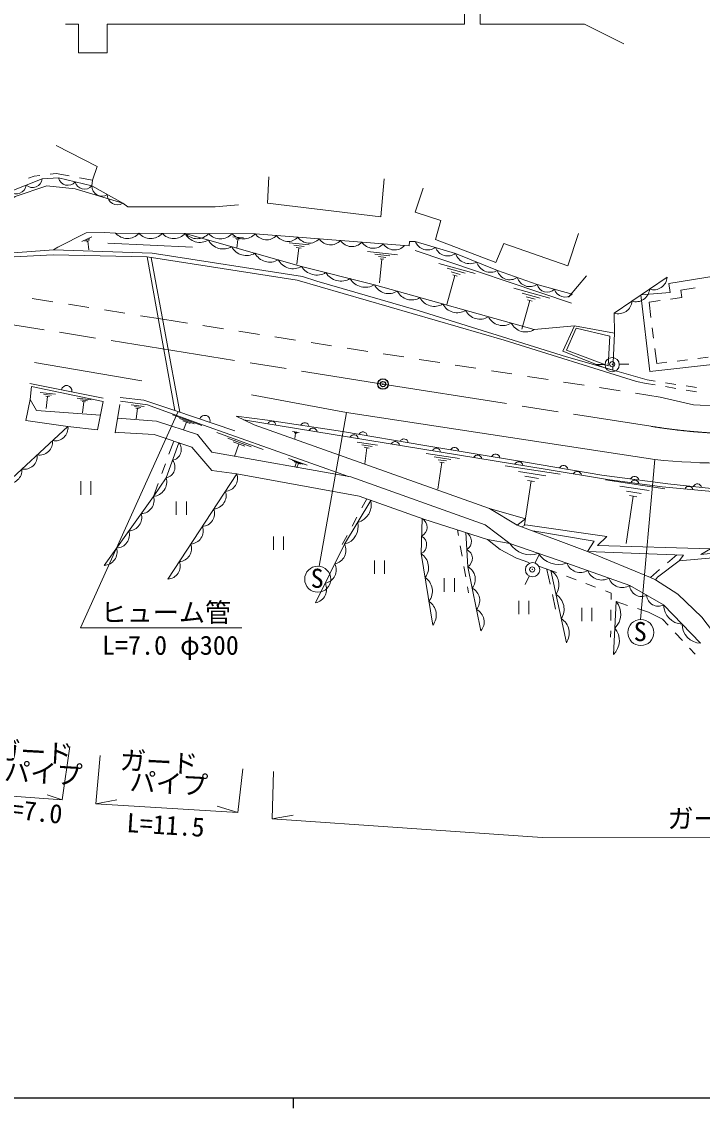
# Model space of a CAD drawing. Units: millimetres, scale not verified. Extents: x 40000 to 680000, y 20000 to 380000.
# Drawn here: x 241960 to 307210, y 204000 to 308258 of the extents above; entities that cross this region are included whole.
import ezdxf
from ezdxf.enums import TextEntityAlignment as Align

# ---------------------------------------------------------------- set-up
doc = ezdxf.new("R2010")
doc.units = ezdxf.units.MM
doc.header["$LTSCALE"] = 1000
doc.header["$PDMODE"] = 32
doc.header["$PDSIZE"] = 500
doc.linetypes.add('CHAIN', pattern=[18.5, 12, -1.5, 3.5, -1.5])
for name, color, linetype, lineweight in [('M-BGD', 7, 'Continuous', 13), ('M-BMK', 2, 'CHAIN', 13), ('M-BMK-SRVR', 3, 'Continuous', 25), ('M-STR-HTXT', 7, 'Continuous', 13), ('M-TTL-BAND', 7, 'Continuous', 25)]:
    doc.layers.add(name, color=color, linetype=linetype, lineweight=lineweight)
doc.styles.add('ＭＳ ゴシック', font='')
doc.styles.get('ＭＳ ゴシック').set_extended_font_data('MS Gothic')

msp = doc.modelspace()

# ---------------------------------------------------------------- linework, layer by layer
at = {"layer": 'M-BGD'}
for p, q in [((299704, 306137), (295907, 308035)), ((242617, 293236), (243135, 293428)), ((243135, 293428), (243706, 293500)), ((244698, 293626), (245270, 293698)), ((245270, 293698), (246521, 293465)), ((247504, 293282), (248756, 293049)), ((247721, 287174), (248689, 287622)), ((248008, 287189), (248492, 287413)), ((248173, 287149), (248416, 287260)), ((248294, 287205), (248384, 286356)), ((258343, 286620), (250218, 286999)), ((262193, 287621), (263225, 287510)), ((262440, 287490), (262956, 287435)), ((262558, 287373), (262816, 287345)), ((262687, 287359), (262598, 286534)), ((267589, 287049), (269530, 286841)), ((268054, 286803), (269024, 286699)), ((240593, 285653), (244971, 285896)), ((240720, 286062), (245017, 286360)), ((256624, 270962), (253975, 285691)), ((268275, 286583), (268760, 286531)), ((268518, 286557), (268351, 285005)), ((275127, 286211), (277983, 285904)), ((275821, 285944), (277248, 285791)), ((276157, 285715), (276871, 285639)), ((294670, 281239), (279698, 286293)), ((254381, 285637), (257126, 270793)), ((276494, 285487), (276248, 283202)), ((276315, 285506), (276672, 285467)), ((281957, 285069), (285422, 284110)), ((283497, 283896), (282729, 281125)), ((282759, 284598), (284491, 284118)), ((283128, 284247), (283994, 284007)), ((283281, 283956), (283714, 283836)), ((296102, 283860), (294400, 281834)), ((298778, 280301), (303845, 283747)), ((289148, 282683), (292598, 281727)), ((306543, 282713), (305163, 282511)), ((242971, 281705), (244946, 281390)), ((290682, 281515), (289918, 278756)), ((289947, 282214), (291672, 281736)), ((290315, 281864), (291177, 281626)), ((290466, 281575), (290898, 281455)), ((303182, 281506), (302109, 281349)), ((305244, 281809), (304171, 281651)), ((305163, 282511), (305244, 281809)), ((246427, 281154), (248403, 280839)), ((249884, 280603), (251859, 280289)), ((302109, 281349), (302290, 279892)), ((253340, 280053), (255479, 279712)), ((255479, 279712), (257843, 279342)), ((298781, 278387), (298778, 280301)), ((259325, 279109), (261301, 278799)), ((262783, 278567), (264758, 278257)), ((291079, 278720), (294962, 279071)), ((294962, 279071), (298781, 278387)), ((302413, 278900), (302536, 277907)), ((266240, 278025), (268216, 277715)), ((269698, 277483), (271674, 277173)), ((273156, 276941), (275132, 276631)), ((276614, 276399), (278589, 276089)), ((302658, 276915), (302839, 275458)), ((243195, 275574), (253471, 273810)), ((280071, 275856), (282047, 275547)), ((283529, 275314), (285505, 275005)), ((296973, 275362), (297886, 275377)), ((299266, 275398), (300179, 275413)), ((302839, 275458), (303800, 275577)), ((304793, 275700), (305785, 275823)), ((306778, 275945), (307770, 276068)), ((286987, 274772), (288963, 274462)), ((290445, 274230), (292421, 273920)), ((249772, 272151), (242745, 273557)), ((242907, 273259), (249772, 271827)), ((293902, 273688), (295878, 273378)), ((301831, 273559), (302707, 273409)), ((301938, 273881), (302700, 273764)), ((303689, 273613), (304677, 273461)), ((303693, 273241), (304679, 273073)), ((305666, 273310), (306654, 273159)), ((243741, 272695), (245210, 272514)), ((244090, 272503), (244825, 272412)), ((244256, 272333), (244623, 272288)), ((244439, 272311), (244295, 271135)), ((247283, 272142), (248609, 271978)), ((297360, 273146), (299336, 272836)), ((300818, 272604), (303181, 272233)), ((303181, 272233), (306374, 271483)), ((305665, 272905), (306650, 272737)), ((247598, 271968), (248261, 271887)), ((247748, 271815), (248079, 271775)), ((247913, 271795), (247782, 270735)), ((251366, 271530), (250907, 268800)), ((252456, 271486), (253713, 271331)), ((252755, 271322), (253384, 271244)), ((252897, 271177), (253211, 271138)), ((253054, 271157), (252930, 270152)), ((306374, 271483), (308948, 271373)), ((256428, 270540), (259227, 269508)), ((257093, 270189), (258493, 269673)), ((270475, 256005), (273112, 270770)), ((239016, 262612), (246394, 269422)), ((257409, 269966), (258108, 269709)), ((257759, 269838), (257484, 269091)), ((256076, 266777), (256528, 268021)), ((260671, 268854), (265121, 267214)), ((261729, 268296), (263954, 267476)), ((267932, 268940), (268551, 268848)), ((268077, 268855), (268387, 268809)), ((268145, 268782), (268300, 268758)), ((268223, 268770), (268149, 268275)), ((262231, 267942), (263343, 267532)), ((262787, 267737), (262350, 266550)), ((274130, 267916), (276059, 267628)), ((274583, 267651), (275548, 267507)), ((274796, 267422), (275278, 267350)), ((275037, 267386), (274843, 265838)), ((267535, 266358), (269122, 265773)), ((267733, 266285), (269320, 265700)), ((267912, 266159), (268706, 265867)), ((268091, 266033), (268488, 265887)), ((268111, 266086), (268904, 265794)), ((268289, 265960), (268133, 265537)), ((268289, 265960), (268686, 265814)), ((268488, 265887), (268332, 265464)), ((280751, 266837), (283940, 266360)), ((281516, 266505), (283111, 266267)), ((282250, 265961), (281869, 263410)), ((281883, 266233), (282680, 266114)), ((282051, 265990), (282449, 265931)), ((301304, 250899), (302655, 266237)), ((255392, 264897), (255734, 265837)), ((255975, 254768), (262581, 264882)), ((288326, 265632), (293575, 264847)), ((289586, 265086), (292210, 264693)), ((247619, 264167), (247619, 262867)), ((248594, 262867), (248594, 264167)), ((254597, 262713), (255050, 263958)), ((290793, 264190), (290166, 259991)), ((290190, 264638), (291502, 264441)), ((290465, 264239), (291121, 264141)), ((297929, 264289), (303606, 263440)), ((299292, 263698), (302131, 263273)), ((299945, 263213), (301364, 263001)), ((300243, 262782), (300953, 262676)), ((256779, 262230), (256779, 260930)), ((257754, 260930), (257754, 262230)), ((274573, 261604), (275034, 262464)), ((300598, 262729), (299919, 258187)), ((273628, 259842), (274100, 260723)), ((266087, 258879), (266087, 257579)), ((267062, 257579), (267062, 258879)), ((272694, 258101), (273155, 258960)), ((283833, 258944), (283736, 259499)), ((286606, 258585), (287828, 257614)), ((284179, 256975), (284006, 257959)), ((287828, 257614), (289396, 256777)), ((275769, 256570), (275769, 255270)), ((276744, 255270), (276744, 256570)), ((289396, 256777), (290573, 256362)), ((291201, 256323), (291587, 257151)), ((303882, 256335), (304771, 257102)), ((284525, 255005), (284352, 255990)), ((291516, 256029), (292693, 255615)), ((292626, 254279), (292314, 255696)), ((294179, 248669), (292693, 255615)), ((292693, 255615), (293246, 255405)), ((302236, 254916), (303125, 255682)), ((282471, 254858), (282471, 253558)), ((283446, 253558), (283446, 254858)), ((290231, 254245), (290617, 255073)), ((294182, 255051), (295117, 254697)), ((284796, 253465), (284698, 254020)), ((296052, 254343), (296987, 253989)), ((297922, 253635), (298476, 253426)), ((298476, 253426), (298468, 252818)), ((289620, 252698), (289620, 251398)), ((290595, 251398), (290595, 252698)), ((293152, 251885), (292841, 253302)), ((298692, 247534), (298962, 252615)), ((298962, 252615), (300042, 252258)), ((295652, 252028), (295652, 250728)), ((296627, 250728), (296627, 252028)), ((298455, 251818), (298443, 250818)), ((300991, 251945), (302070, 251588)), ((302070, 251588), (303394, 250939)), ((303394, 250939), (303942, 250350)), ((298430, 249818), (298422, 249210)), ((304622, 249617), (305302, 248884)), ((305982, 248151), (306529, 247561))]:
    msp.add_line(p, q, dxfattribs=at)
for points in [[(246157, 308035), (247407, 308035), (247407, 305285), (250157, 305285), (250157, 308035), (251907, 308035), (266907, 308035), (281907, 308035), (284407, 308035), (284407, 309535), (285907, 309535), (285907, 308035), (295907, 308035)], [(248675, 292509), (248756, 293049), (249188, 294374), (245270, 296373)], [(229163, 288996), (237513, 289455), (240838, 291968), (243918, 293185), (245486, 293266), (248675, 292509), (251647, 290833)], [(265660, 293374), (265538, 290860), (276402, 289523), (276726, 293171)], [(251647, 290833), (247080, 292239), (244378, 292509), (241324, 291482), (237892, 288807), (229163, 288996), (227733, 289030)], [(280455, 292300), (279685, 289989), (282158, 289179), (281631, 287354), (287427, 285165), (288198, 286990), (294319, 284841), (295332, 287922)], [(251647, 290833), (252134, 290482), (260511, 290509), (262727, 290698)], [(245017, 286360), (245431, 286617), (248151, 287986), (249881, 288040)], [(249881, 288040), (250962, 287968), (264348, 287914), (278671, 286779), (279104, 286752), (279131, 287184), (279698, 287184), (283563, 286022), (287562, 284374), (291373, 283050), (294724, 282131)], [(257623, 287941), (268793, 284783), (275783, 283017), (291079, 278720)], [(244971, 285896), (253975, 285691), (268361, 283464), (288210, 277694), (300898, 273721), (301831, 273559)], [(245017, 286360), (254476, 286035), (268880, 283819), (270253, 283378), (279967, 280538), (294191, 276097), (299019, 274728), (301938, 273881)], [(309723, 284071), (304007, 283139), (304129, 282287), (301335, 282040), (302183, 274707), (331410, 277952), (330557, 286502)], [(371883, 284575), (340807, 270913), (333096, 267674), (327186, 265746), (322340, 264503), (315656, 263638), (309584, 263314), (303909, 263909), (297567, 264755), (290271, 265999), (280614, 267584), (272705, 268935), (265516, 270034), (262531, 270395)], [(372107, 284332), (364323, 280945), (341092, 270647), (337165, 268999), (333441, 267569), (326283, 265143), (321875, 264062), (313434, 263209), (308510, 263137), (303357, 263618), (298132, 264326), (292343, 265287), (263227, 270063)], [(289917, 259797), (290267, 259975), (298063, 258858), (297162, 258005), (308005, 257669), (307086, 257129), (314545, 257939), (322355, 259777), (322220, 259264), (331057, 262047), (330976, 261642), (334381, 262966), (333894, 263317), (343083, 268587), (350298, 272587), (356081, 275911), (356352, 275587), (356379, 273830), (359351, 275154), (365459, 277613), (365000, 279235), (373431, 282478)], [(294962, 279071), (293826, 276639), (297882, 275050), (298637, 274836), (298781, 278387)], [(290974, 259398), (296850, 258429), (296219, 257420), (305417, 257078), (304985, 256538), (312146, 257159), (317118, 257861), (320578, 258943), (320469, 258456), (330226, 261429), (330036, 260780), (335414, 262699), (334874, 263402), (342900, 268023), (354845, 274617), (355899, 273293), (358629, 274185)], [(242907, 273259), (242772, 272016), (242340, 269989), (246394, 269422), (249231, 269098), (249772, 271827)], [(262407, 269017), (256624, 270962), (253651, 271935), (251408, 272205)], [(263991, 272473), (273112, 270770), (302655, 266237)], [(249512, 270517), (243367, 270962), (242772, 272016)], [(251417, 271863), (254011, 271491), (258852, 269749), (273284, 264623)], [(288768, 258180), (286390, 259990), (273499, 264585), (260176, 266963), (258798, 268665), (254879, 269935), (251146, 270224)], [(262531, 270395), (264234, 269584), (286826, 261558), (289475, 259963)], [(250907, 268800), (251258, 268827), (254663, 268638), (258257, 267449), (260176, 265206), (262581, 264882), (274310, 262720), (280499, 260531), (286606, 258585), (288768, 258180)], [(249868, 256092), (254597, 262713), (255813, 264497), (257031, 267855)], [(270136, 252498), (272920, 258119), (275422, 262326)], [(286826, 261558), (290258, 260558), (289475, 259963)], [(281378, 250354), (280261, 257218), (280350, 260583)], [(289475, 259963), (296219, 257420), (302236, 254916), (302741, 254699), (304876, 253321), (307173, 251132), (308605, 249240), (312551, 251700), (320469, 258456)], [(285991, 249804), (284720, 255966), (284535, 259245)], [(288768, 258180), (294233, 256317), (300260, 254155), (303503, 252291), (307043, 248615)], [(302741, 254699), (302931, 254977), (304985, 256538)]]:
    msp.add_lwpolyline(points, dxfattribs=at)
msp.add_lwpolyline([(298349, 278081), (298186, 275234), (294205, 276747), (295124, 278855)], close=True, dxfattribs=at)
for centre, radius in [((298569, 275351), 683), ((270339, 254763), 1250), ((290939, 255676), 683), ((301319, 249649), 1250)]:
    msp.add_circle(centre, radius, dxfattribs=at)
for centre, radius, start, end in [((242988, 293286), 936, 229.29061, 353.79134), ((246380, 293486), 921, 193.86573, 319.43682), ((241448, 292678), 936, 229.29061, 353.79134), ((247975, 293108), 921, 193.86573, 319.43682), ((249652, 292506), 978, 179.84372, 301.3419), ((251139, 291668), 978, 179.84372, 301.3419), ((252082, 288958), 1494, 221.48301, 318.0543), ((254313, 288949), 1494, 221.48301, 318.0543), ((256544, 288940), 1494, 221.48301, 318.0543), ((259038, 288681), 1597, 207.6033, 300.81702), ((258775, 288931), 1494, 221.48301, 318.0543), ((261006, 288922), 1494, 221.48301, 318.0543), ((263237, 288913), 1494, 221.48301, 318.0543), ((265435, 288634), 1303, 213.51883, 317.41927), ((267481, 288472), 1303, 213.51883, 317.41927), ((261272, 288050), 1597, 207.6033, 300.81702), ((269527, 288310), 1303, 213.51883, 317.41927), ((271573, 288147), 1303, 213.51883, 317.41927), ((273619, 287985), 1303, 213.51883, 317.41927), ((275666, 287823), 1303, 213.51883, 317.41927), ((277712, 287661), 1303, 213.51883, 317.41927), ((280885, 287629), 1268, 200.53737, 305.99063), ((263506, 287418), 1597, 207.6033, 300.81702), ((265740, 286786), 1597, 207.6033, 300.81702), ((282818, 287048), 1268, 200.53737, 305.99063), ((284913, 286461), 1420, 197.97677, 297.22402), ((267974, 286155), 1597, 207.6033, 300.81702), ((270250, 285646), 1694, 210.64103, 301.00869), ((286913, 285636), 1420, 197.97677, 297.22402), ((272580, 285057), 1694, 210.64103, 301.00869), ((274910, 284469), 1694, 210.64103, 301.00869), ((288767, 284767), 1267, 198.09376, 303.57975), ((290672, 284105), 1267, 198.09376, 303.57975), ((302554, 283828), 1293, 252.04448, 356.38693), ((277156, 283709), 1538, 206.75399, 301.86392), ((292344, 283307), 1005, 194.8188, 314.51464), ((294020, 282847), 1005, 194.8188, 314.51464), ((300865, 282680), 1293, 252.04448, 356.38693), ((279341, 283096), 1538, 206.75399, 301.86392), ((281527, 282482), 1538, 206.75399, 301.86392), ((283712, 281868), 1538, 206.75399, 301.86392), ((285897, 281254), 1538, 206.75399, 301.86392), ((299176, 281531), 1293, 252.04448, 356.38693), ((288082, 280640), 1538, 206.75399, 301.86392), ((290267, 280026), 1538, 206.75399, 301.86392), ((246258, 272854), 500, 348.69007, 168.69007), ((259515, 269989), 500, 341.40456, 161.40456), ((245142, 269298), 1258, 259.76392, 5.65486), ((265924, 269503), 417, 6.94439, 154.42398), ((269093, 269369), 417, 7.568, 155.04759), ((269872, 268855), 417, 6.94439, 154.42398), ((309402, 334064), 68162, 264.31984, 287.60537), ((243666, 267936), 1258, 259.76392, 5.65486), ((273819, 268208), 417, 6.94439, 154.42398), ((274668, 268481), 417, 6.56523, 154.04482), ((277766, 267560), 417, 6.94439, 154.42398), ((278611, 267808), 417, 6.56523, 154.04482), ((256212, 267202), 1048, 281.57311, 38.54778), ((281713, 266913), 417, 6.94439, 154.42398), ((283450, 267000), 417, 6.93661, 154.4162), ((242190, 266574), 1258, 259.76392, 5.65486), ((255603, 265523), 1048, 281.57311, 38.54778), ((285661, 266265), 417, 6.94439, 154.42398), ((287397, 266352), 417, 6.93661, 154.4162), ((289608, 265618), 417, 6.94439, 154.42398), ((240715, 265212), 1258, 259.76392, 5.65486), ((261392, 264456), 1263, 274.02385, 19.67438), ((293899, 265262), 417, 6.59154, 154.07113), ((295218, 264692), 417, 6.83644, 154.31603), ((254449, 264120), 1415, 276.00326, 15.42299), ((300723, 264216), 417, 8.6549, 156.13449), ((300729, 263856), 417, 8.53619, 156.01578), ((306735, 263495), 417, 10.27961, 157.7592), ((260291, 262771), 1263, 274.02385, 19.67438), ((305922, 263261), 417, 10.93334, 158.41293), ((253367, 262341), 1284, 272.10442, 16.82022), ((273724, 261912), 1748, 284.8139, 13.70176), ((252185, 260686), 1284, 272.10442, 16.82022), ((259190, 261085), 1263, 274.02385, 19.67438), ((258089, 259399), 1263, 274.02385, 19.67438), ((272473, 259809), 1748, 284.8139, 13.70176), ((279870, 259754), 958, 297.06067, 59.91822), ((251003, 259031), 1284, 272.10442, 16.82022), ((279825, 258071), 958, 297.06067, 59.91822), ((284158, 258401), 924, 300.54944, 65.91409), ((249821, 257376), 1284, 272.10442, 16.82022), ((256988, 257714), 1263, 274.02385, 19.67438), ((271700, 257556), 1343, 282.5347, 24.77678), ((284251, 256762), 924, 300.54944, 65.91409), ((290726, 259450), 2333, 212.96861, 289.39351), ((279368, 255898), 1594, 322.57467, 55.91075), ((293458, 258518), 2333, 212.96861, 289.39351), ((255887, 256028), 1263, 274.02385, 19.67438), ((270773, 255682), 1343, 282.5347, 24.77678), ((284100, 254768), 1349, 320.65873, 62.6369), ((291815, 254216), 1651, 326.28303, 57.87603), ((295538, 256793), 1389, 200.05278, 300.47689), ((297546, 256073), 1389, 200.05278, 300.47689), ((279741, 253610), 1594, 322.57467, 55.91075), ((299555, 255352), 1389, 200.05278, 300.47689), ((269845, 253809), 1343, 282.5347, 24.77678), ((284524, 252714), 1349, 320.65873, 62.6369), ((301382, 254231), 1125, 183.83968, 296.36252), ((280113, 251322), 1594, 322.57467, 55.91075), ((292310, 251901), 1651, 326.28303, 57.87603), ((297529, 251417), 1868, 314.03604, 39.8744), ((303003, 253298), 1125, 183.83968, 296.36252), ((284947, 250660), 1349, 320.65873, 62.6369), ((305380, 252327), 1878, 181.12475, 266.7296), ((292806, 249586), 1651, 326.28303, 57.87603), ((307150, 250490), 1878, 181.12475, 266.7296), ((297394, 248877), 1868, 314.03604, 39.8744)]:
    msp.add_arc(centre, radius, start, end, dxfattribs=at)
for p in [(298581, 275392), (290908, 255705)]:
    msp.add_point(p, dxfattribs=at)
at = {"layer": 'M-BMK'}
msp.add_lwpolyline([(153217, 293140), (177451, 289373), (276597, 273486), (302281, 269441)], dxfattribs=at)
msp.add_arc((311194, 323714), 55000, 260.67449, 287.72828, dxfattribs=at)
at = {"layer": 'M-BMK-SRVR'}
msp.add_circle((276597, 273486), 500, dxfattribs=at)
msp.add_point((276597, 273486), dxfattribs=at)
at = {"layer": 'M-STR-HTXT'}
for p, q in [((245835, 233591), (246564, 238699)), ((249057, 233226), (249483, 237848)), ((262678, 232375), (263164, 236571)), ((265961, 231767), (266083, 236327)), ((239207, 234078), (245835, 233591)), ((245835, 233591), (244397, 234065)), ((249057, 233226), (251084, 233601)), ((249057, 233226), (262678, 232375)), ((262678, 232375), (260713, 232999)), ((265961, 231767), (267991, 232129))]:
    msp.add_line(p, q, dxfattribs=at)
for points in [[(256949, 270853), (247587, 250112), (263072, 250112)], [(265961, 231767), (291855, 229997), (345486, 229906), (390536, 236084)]]:
    msp.add_lwpolyline(points, dxfattribs=at)
at = {"layer": 'M-TTL-BAND'}
for p, q in [((40000, 205000), (579000, 205000)), ((268000, 205000), (268000, 204000))]:
    msp.add_line(p, q, dxfattribs=at)

# ---------------------------------------------------------------- texts
at = {"layer": 'M-BGD', "style": 'ＭＳ ゴシック'}
for p in [(269661, 253389), (300641, 248275)]:
    msp.add_text('S', height=1833, dxfattribs=at).set_placement(p, align=Align.BOTTOM_LEFT)
at = {"layer": 'M-STR-HTXT', "style": 'ＭＳ ゴシック'}
for s, p in [('ヒューム管', (249526, 250112)), ('L=7.0 φ300', (249657, 246964)), ('ガードパイプ\u3000L=114.0', (303868, 230332))]:
    msp.add_text(s, height=1833, dxfattribs=at).set_placement(p, align=Align.BOTTOM_LEFT)
for s, rotation, p in [('ガード', 356.885, (239252, 236943)), ('ガード', 356.885, (251291, 235970)), ('パイプ', 356.885, (240201, 234883)), ('パイプ', 356.885, (252241, 233911)), ('L=7.0', 353.742, (239498, 231424)), ('L=11.5', 356.424, (251939, 229959))]:
    msp.add_text(s, height=1833, rotation=rotation, dxfattribs=at).set_placement(p, align=Align.BOTTOM_LEFT)

doc.saveas('drawing.dxf')
